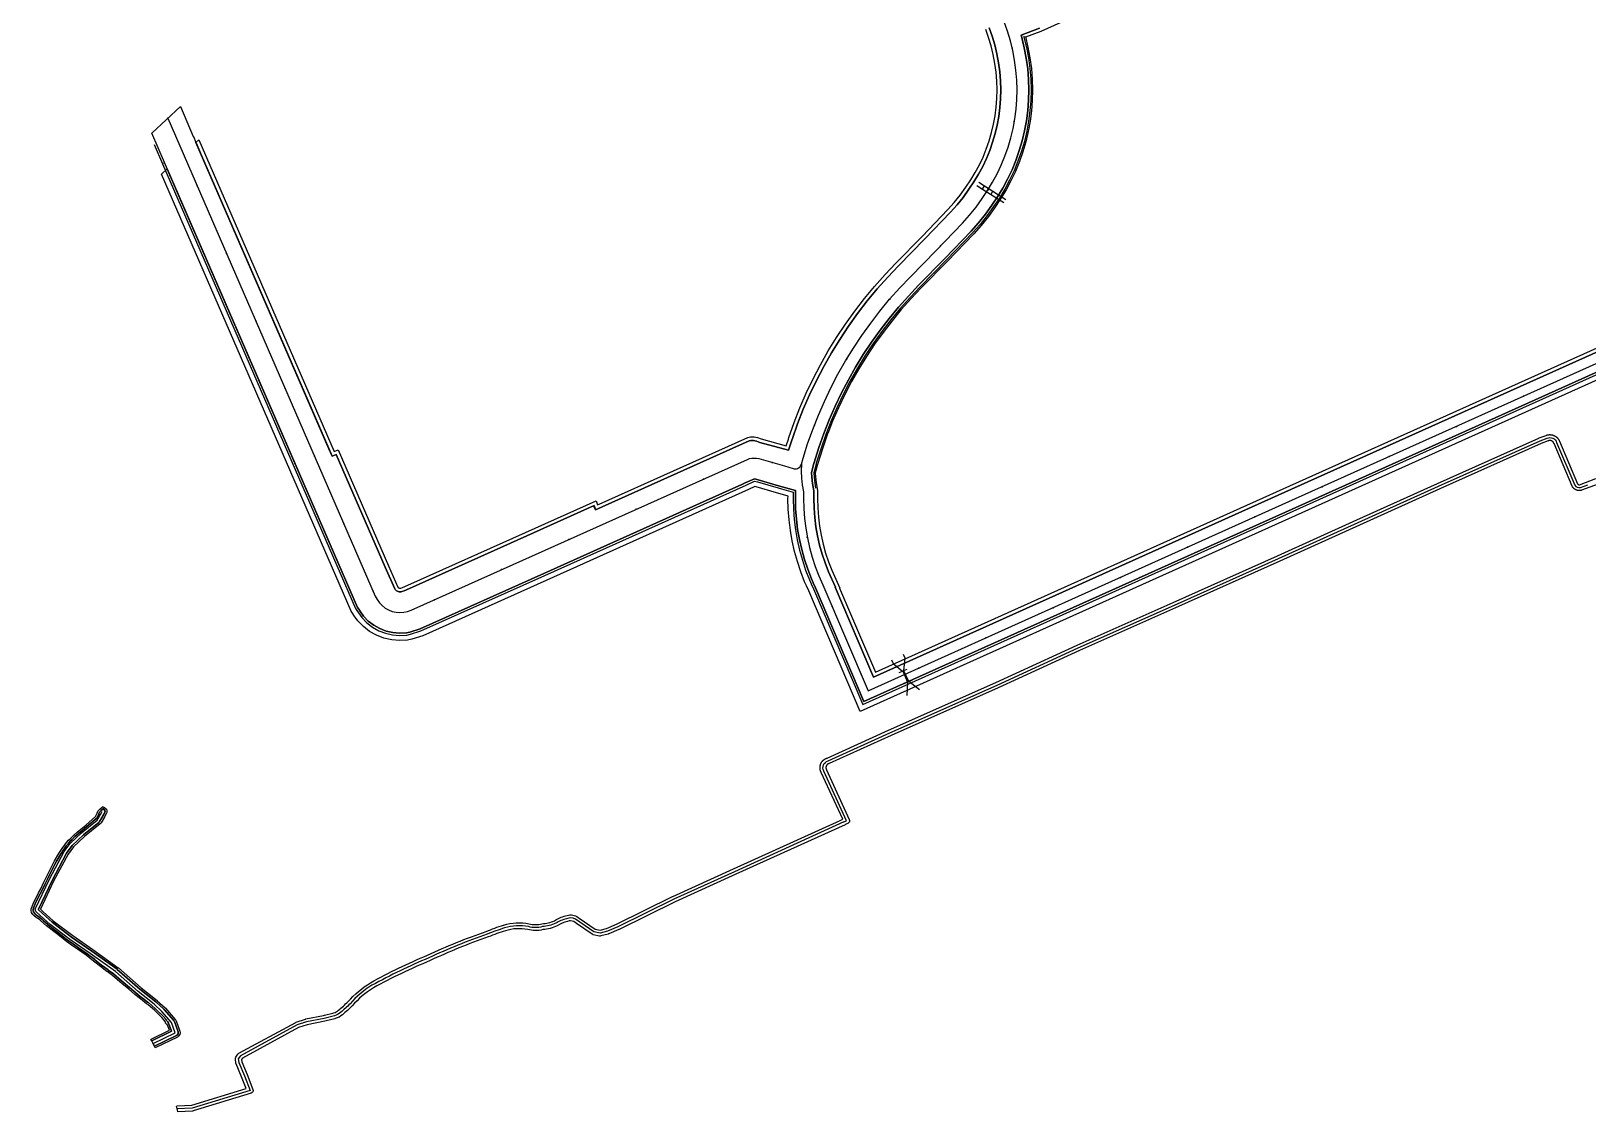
# Model space of a CAD drawing. Header units: inches. Extents: x 87993 to 113012, y 435073 to 454214.
# Drawn here: x 97410 to 99522, y 443981 to 445448 of the extents above; entities that cross this region are included whole.
import ezdxf

# ---------------------------------------------------------------- set-up
doc = ezdxf.new("R2010")
doc.units = ezdxf.units.IN
doc.header["$MEASUREMENT"] = 0
for name, color, linetype, true_color in [('As_waterkering_EDP', 7, 'Continuous', 0x05e8a7), ('As_waterkering_PLSA', 7, 'Continuous', 0x58e833), ('Beschermingszone_EDP', 7, 'Continuous', 0x54e8d6), ('Beschermingszone_PLSA', 7, 'Continuous', 0xa8e862), ('Grens_bebouwingsvrije_zone_EDP', 7, 'Continuous', 0x50e879), ('Kernzone_EDP', 7, 'Continuous', 0xa4e805), ('Kernzone_PLSA', 7, 'Continuous', 0x4ce81c), ('Kunstwerken_EDP', 7, 'Continuous', 0x9ce84a), ('Referentiepunten_EDP', 7, 'Continuous', 0x44e861)]:
    doc.layers.add(name, color=color, linetype=linetype, true_color=true_color)

msp = doc.modelspace()

# ---------------------------------------------------------------- linework, layer by layer
at = {"layer": 'As_waterkering_EDP'}
for points in [[(98455.1, 444860.6), (98455.1, 444860.6), (98457.2, 444868.4), (98457.2, 444868.4), (98463.4, 444888.1), (98470.3, 444907.5), (98477.9, 444926.7), (98486.1, 444945.6), (98495, 444964.2), (98504.5, 444982.5), (98514.7, 445000.4), (98525.5, 445017.9), (98536.9, 445035.1), (98548.9, 445051.9), (98561.5, 445068.2), (98574.6, 445084.1), (98588.3, 445099.5), (98602.5, 445114.4), (98638.2, 445150.7), (98673.5, 445187.5), (98683, 445198.1), (98691.9, 445209.2), (98700.2, 445220.8), (98707.6, 445231.7), (98714.3, 445242.9), (98720.5, 445254.4), (98726.1, 445266.3), (98731.1, 445278.4), (98735.4, 445290.8), (98739.1, 445303.4), (98742.1, 445316.1), (98744.5, 445329), (98746.2, 445342), (98747.2, 445355.1), (98747.5, 445368.2), (98747.2, 445381.7), (98746.1, 445395.2), (98744.3, 445408.6), (98741.7, 445422), (98738.5, 445435.1), (98734.6, 445448.1)], [(98734.6, 445448.1), (98729.9, 445460.9)], [(98545.5, 444552.7), (99116.4, 444809.5), (99600, 445026.9), (100341.1, 445360.2)], [(97595, 445329.9), (97876.6, 444681.1), (97876.6, 444681.1), (97879.1, 444676.5), (97882.2, 444672.2), (97885.9, 444668.4), (97890.1, 444665.1), (97894.7, 444662.5), (97899.6, 444660.6), (97904.8, 444659.4), (97910, 444659), (97915.3, 444659.3), (97920.5, 444660.4), (97925.5, 444662.2), (97925.5, 444662.2), (98093.9, 444737.7), (98381.6, 444866.8), (98381.6, 444866.8), (98384.6, 444867.9), (98387.7, 444868.5), (98390.8, 444868.7), (98394, 444868.5), (98397.1, 444867.9), (98397.1, 444867.9), (98431.8, 444857.9), (98443.8, 444854.4), (98443.8, 444854.4), (98445.2, 444854.1), (98446.7, 444854), (98448.1, 444854.2), (98449.5, 444854.6), (98450.8, 444855.2), (98451.9, 444856), (98453, 444856.9), (98453.9, 444858), (98454.6, 444859.3), (98455.1, 444860.6)], [(98455.1, 444860.6), (98454.7, 444851.1), (98455.1, 444841.6), (98456.1, 444832.2), (98457.9, 444822.9), (98457.7, 444813.6), (98458, 444800.1), (98459, 444786.8), (98460.7, 444773.4), (98463, 444760.2), (98466, 444747.1), (98469.6, 444734.2), (98473.8, 444721.5), (98478.7, 444709), (98484.1, 444696.7), (98484.1, 444696.7), (98545.5, 444552.7)]]:
    msp.add_lwpolyline(points, dxfattribs=at)
at = {"layer": 'As_waterkering_PLSA'}
for points in [[(98512.7, 444374.8), (98516.2, 444376.5), (98485.3, 444443.9, -0.4757), (98491.1, 444457.7), (98575, 444495.7), (98720.5, 444560.3), (98830.5, 444611), (98961, 444668.9), (99102.5, 444732.3), (99210.5, 444781.3), (99319.6, 444830.6), (99457.3, 444892.2), (99466.9, 444895.8, -0.422724), (99479.8, 444890), (99504.6, 444831.9, 0.33332), (99512, 444828.7), (99522.1, 444832.5)], [(98148.2, 444242.9, 0.229592), (98136.1, 444243.5, 0.080571), (98121.6, 444237.2, -0.083705), (98103.5, 444232.7, -0.138409), (98084.4, 444232.7, 0.127113), (98052.1, 444230.9, 0.020418), (98028.6, 444222.6, 0.025729), (97949.3, 444190.3, 0.027121), (97872.1, 444153.1, 0.075067), (97842.4, 444128, -0.027257), (97829.4, 444116.3, -0.110965), (97821.2, 444111.8)]]:
    msp.add_lwpolyline(points, format="xyb", dxfattribs=at)
for points in [[(97575.1, 444074.1), (97605.3, 444088.7), (97600.2, 444102.5), (97587.1, 444117.6), (97576.4, 444127.4), (97554.7, 444144.7), (97523.9, 444171.7), (97489.6, 444196.2), (97462.2, 444215.3), (97435.5, 444235.7), (97421.7, 444247.9), (97416, 444253.3), (97415.2, 444256.6), (97434.4, 444297.2), (97454.3, 444334.6), (97462.4, 444345.4), (97477.9, 444360.1), (97499.1, 444377.3), (97503.7, 444384.9), (97506, 444388.9)], [(98512.7, 444374.8), (98364.3, 444307.3), (98281.9, 444269.8), (98205.7, 444232.4), (98191.9, 444226.6), (98181.8, 444223.9), (98173.3, 444225.6), (98148.2, 444242.9)], [(97821.2, 444111.8), (97807.3, 444108.1), (97783.4, 444103.5), (97770.7, 444099.3), (97693.7, 444057.5), (97690.8, 444053.3), (97691.5, 444048.2), (97699, 444030.4), (97706.9, 444010.4), (97628.2, 443986.4), (97607.9, 443985.3)]]:
    msp.add_lwpolyline(points, dxfattribs=at)
at = {"layer": 'Beschermingszone_EDP'}
msp.add_lwpolyline([(99608.6, 445007.7), (99125, 444790.3), (98534.6, 444524.8), (98464.8, 444688.4), (98461.8, 444695.3), (98459.3, 444700.9), (98454, 444714.4), (98449.5, 444728.1), (98445.6, 444742), (98442.4, 444756.1), (98439.9, 444770.3), (98438.1, 444784.7), (98437, 444799.1), (98436.7, 444813.5), (98436.8, 444817), (98425.9, 444820), (98421.2, 444821.4), (98393.3, 444829.5), (98391.9, 444829.9), (98382.9, 444825.8), (98109.4, 444703), (97941.2, 444627.6), (97926.3, 444622.8), (97920.4, 444621.6), (97909.6, 444620.9), (97898.9, 444621.8), (97888.4, 444624.2), (97878.4, 444628.1), (97869, 444633.4), (97860.5, 444640), (97853, 444647.7), (97848.1, 444654.5), (97845.9, 444658), (97843.8, 444661), (97586.5, 445254.1), (97594.3, 445261.2), (97852.5, 444666), (97854.3, 444663.5), (97856.4, 444660.1), (97860.7, 444654.1), (97867.2, 444647.4), (97874.5, 444641.7), (97882.7, 444637.2), (97891.4, 444633.8), (97900.4, 444631.7), (97909.7, 444630.9), (97919.1, 444631.5), (97923.7, 444632.5), (97937.6, 444637), (98105.4, 444712.2), (98366.1, 444829.2), (98373.3, 444832.4), (98378.8, 444834.9), (98391.1, 444840.5), (98391.2, 444840.5), (98396.1, 444839.1), (98424, 444831), (98428.6, 444829.7), (98446.7, 444824.7), (98446.8, 444821.9), (98446.7, 444813.5), (98447, 444799.6), (98448.1, 444785.7), (98449.8, 444771.8), (98452.2, 444758.1), (98455.3, 444744.5), (98459, 444731), (98463.5, 444717.8), (98468.5, 444704.7), (98470.9, 444699.4), (98474, 444692.4), (98539.8, 444538.1), (99120.9, 444799.5), (99604.5, 445016.9)], dxfattribs=at)
for points in [[(99019.9, 445556, 0), (98779.9, 445447.7, 0), (98759.1, 445439.7, 0), (98758.8, 445440.7, 0), (98762.3, 445426.4, 0), (98765, 445412, 0), (98767, 445397.5, 0), (98768.1, 445382.8, 0), (98768.5, 445368.2, 0), (98768.2, 445354, 0), (98767.1, 445339.8, 0), (98765.2, 445325.7, 0), (98762.7, 445311.8, 0), (98759.4, 445298, 0), (98755.4, 445284.4, 0), (98750.7, 445271, 0), (98745.3, 445257.8, 0), (98739.3, 445245, 0), (98732.6, 445232.5, 0), (98725.2, 445220.3, 0), (98717.4, 445208.8, 0), (98708.7, 445196.5, 0), (98699, 445184.5, 0), (98688.9, 445173.2, 0), (98653.3, 445136.1, 0), (98617.6, 445099.8, 0), (98603.8, 445085.2, 0), (98590.5, 445070.4, 0), (98577.9, 445055.1, 0), (98565.7, 445039.3, 0), (98554.2, 445023.2, 0), (98543.2, 445006.6, 0), (98532.8, 444989.7, 0), (98523, 444972.4, 0), (98513.8, 444954.8, 0), (98505.2, 444936.9, 0), (98497.3, 444918.6, 0), (98490.6, 444901.8, 0), (98490.5, 444901.4, 0), (98490, 444900.1, 0), (98483.4, 444881.4, 0), (98477.1, 444861.4, 0), (98476.7, 444860.1, 0), (98473.8, 444848.5, 0), (98474, 444843, 0), (98474.9, 444835, 0), (98476.9, 444824.5, 0), (98476.7, 444813.6, 0), (98477, 444801.1, 0), (98477.9, 444788.6, 0), (98479.5, 444776.3, 0), (98481.6, 444764, 0), (98484.4, 444751.8, 0), (98487.7, 444739.8, 0), (98491.7, 444728, 0), (98496.2, 444716.3, 0), (98507, 444692.2, 0), (98506.8, 444692, 0), (98555.4, 444578, 0), (99108.6, 444826.8, 0), (99592.2, 445044.2, 0)], [(98709.6, 445452.4, 0), (98713.7, 445441.1, 0), (98717.3, 445429.3, 0), (98720.2, 445417.3, 0), (98722.5, 445405.1, 0), (98724.2, 445392.9, 0), (98725.2, 445380.5, 0), (98725.5, 445368.2, 0), (98725.2, 445356.2, 0), (98724.3, 445344.3, 0), (98722.7, 445332.4, 0), (98720.6, 445320.6, 0), (98717.8, 445309, 0), (98714.4, 445297.5, 0), (98710.5, 445286.2, 0), (98706, 445275.1, 0), (98700.9, 445264.3, 0), (98695.2, 445253.8, 0), (98689, 445243.5, 0), (98682.1, 445233.4, 0), (98674.4, 445222.5, 0), (98666.2, 445212.4, 0), (98657.3, 445202.5, 0), (98622.4, 445166, 0), (98586.7, 445129.7, 0), (98572.1, 445114.4, 0), (98557.9, 445098.4, 0), (98544.3, 445081.9, 0), (98531.2, 445065, 0), (98518.8, 445047.6, 0), (98506.9, 445029.8, 0), (98495.7, 445011.6, 0), (98485.2, 444993, 0), (98475.3, 444974, 0), (98466.1, 444954.7, 0), (98457.5, 444935.1, 0), (98449.7, 444915.2, 0), (98442.6, 444895, 0), (98441.9, 444893, 0), (98437.3, 444879.2, 0), (98398.6, 444890, 0), (98394.1, 444891.6, 0), (98390, 444892.5, 0), (98386.5, 444892.5, 0), (98383.8, 444891.9, 0), (98175.7, 444798.5, 0), (98173.4, 444803, 0), (98173.8, 444803.2, 0), (98173.5, 444804.1, 0), (98082.4, 444763.2, 0), (97922.9, 444691.7, 0), (97915.7, 444688.4, 0), (97912.8, 444687.4, 0), (97911.6, 444687.1, 0), (97910.3, 444687.1, 0), (97909.1, 444687.2, 0), (97907.8, 444687.5, 0), (97906.7, 444687.9, 0), (97905.6, 444688.5, 0), (97904.6, 444689.3, 0), (97903.7, 444690.2, 0), (97903.1, 444691.1, 0), (97890, 444720.5, 0), (97823.6, 444873.4, 0), (97822.7, 444873.1, 0), (97822.7, 444873, 0), (97818, 444871.2, 0), (97813.7, 444881.2, 0), (97633.2, 445297.1, 0), (97637.1, 445300.7, 0), (97820.7, 444877.7, 0), (97826.3, 444879.8, 0), (97894.6, 444722.5, 0), (97907.4, 444693.6, 0), (97907.6, 444693.4, 0), (97907.9, 444693, 0), (97908.3, 444692.7, 0), (97908.8, 444692.4, 0), (97909.3, 444692.2, 0), (97909.8, 444692.1, 0), (97910.4, 444692.1, 0), (97910.9, 444692.1, 0), (97911.4, 444692.2, 0), (97913.8, 444693.1, 0), (97920.8, 444696.3, 0), (98080.4, 444767.8, 0), (98176.2, 444810.8, 0), (98178.4, 444805.2, 0), (98180.6, 444806.2, 0), (98180.6, 444806.2, 0), (98382.2, 444896.7, 0), (98386, 444897.5, 0), (98390.6, 444897.5, 0), (98395.4, 444896.5, 0), (98400.1, 444894.8, 0), (98434.1, 444885.3, 0), (98437.2, 444894.5, 0), (98437.8, 444896.6, 0), (98445, 444916.9, 0), (98452.9, 444937, 0), (98461.5, 444956.8, 0), (98470.8, 444976.2, 0), (98480.8, 444995.4, 0), (98491.4, 445014.1, 0), (98502.7, 445032.5, 0), (98514.6, 445050.4, 0), (98527.2, 445068, 0), (98540.4, 445085.1, 0), (98554.1, 445101.7, 0), (98568.5, 445117.8, 0), (98583.1, 445133.2, 0), (98618.9, 445169.5, 0), (98653.7, 445205.9, 0), (98662.4, 445215.6, 0), (98670.4, 445225.5, 0), (98678, 445236.2, 0), (98684.8, 445246.2, 0), (98690.9, 445256.2, 0), (98696.4, 445266.6, 0), (98701.4, 445277.1, 0), (98705.8, 445288, 0), (98709.7, 445299, 0), (98713, 445310.3, 0), (98715.7, 445321.7, 0), (98717.8, 445333.2, 0), (98719.3, 445344.8, 0), (98720.2, 445356.5, 0), (98720.5, 445368.2, 0), (98720.2, 445380.3, 0), (98719.2, 445392.3, 0), (98717.6, 445404.3, 0), (98715.3, 445416.2, 0), (98712.5, 445428, 0), (98708.9, 445439.6, 0), (98705, 445450.5, 0)], [(99594.3, 445039.7, 0), (99110.7, 444822.3, 0), (98552.8, 444571.3, 0), (98500.8, 444693.3, 0), (98501, 444693.4, 0), (98491.6, 444714.4, 0), (98487, 444726.3, 0), (98483, 444738.3, 0), (98479.5, 444750.6, 0), (98476.7, 444763, 0), (98474.5, 444775.5, 0), (98473, 444788.1, 0), (98472, 444800.8, 0), (98471.7, 444813.6, 0), (98471.9, 444824, 0), (98470, 444834.3, 0), (98469, 444842.7, 0), (98468.8, 444849.1, 0), (98471.9, 444861.4, 0), (98472.3, 444862.8, 0), (98478.6, 444883, 0), (98484.8, 444900.5, 0), (98485.3, 444901.9, 0), (98492.6, 444920.5, 0), (98500.6, 444938.9, 0), (98509.3, 444957, 0), (98518.6, 444974.8, 0), (98528.4, 444992.2, 0), (98538.9, 445009.3, 0), (98550, 445026, 0), (98561.7, 445042.3, 0), (98574, 445058.2, 0), (98586.7, 445073.6, 0), (98600.1, 445088.6, 0), (98614, 445103.3, 0), (98649.7, 445139.6, 0), (98685.2, 445176.6, 0), (98695.2, 445187.7, 0), (98704.7, 445199.5, 0), (98713.3, 445211.7, 0), (98721, 445223, 0), (98728.2, 445234.9, 0), (98734.8, 445247.2, 0), (98740.8, 445259.8, 0), (98746, 445272.7, 0), (98750.6, 445285.9, 0), (98754.6, 445299.3, 0), (98757.8, 445312.8, 0), (98760.3, 445326.5, 0), (98762.1, 445340.3, 0), (98763.2, 445354.2, 0), (98763.5, 445368.2, 0), (98763.1, 445382.6, 0), (98762, 445396.9, 0), (98760.1, 445411.2, 0), (98757.4, 445425.4, 0), (98753.9, 445439.4, 0), (98752.9, 445442.7, 0), (98778, 445452.3, 0)]]:
    msp.add_polyline3d(points, dxfattribs=at)
at = {"layer": 'Beschermingszone_PLSA'}
for points in [[(97509.4, 444394.3), (97507.3, 444392.6), (97504.6, 444390.5), (97502.5, 444388.2), (97501.7, 444385.9), (97500.4, 444383.1), (97499.9, 444381.8), (97499.1, 444380.6), (97485.4, 444368.4), (97478.7, 444363.1), (97473.9, 444359.2), (97469.1, 444354.9), (97465.1, 444351), (97462.2, 444348.3), (97459.7, 444345.2), (97457.3, 444342.2), (97453.9, 444337.4), (97449.6, 444330.5), (97443.7, 444320.6), (97437.8, 444309.2), (97431.7, 444297.3), (97429.2, 444291.9), (97428.1, 444289.8), (97425, 444283.1), (97422, 444277.2), (97418, 444269.6), (97415.1, 444263.8), (97413.2, 444259.1), (97412.3, 444256.5), (97412.2, 444255), (97412.4, 444254.2), (97412.7, 444252.9), (97414, 444250.8), (97415.6, 444249.4), (97418.1, 444247.2), (97421.6, 444245), (97422.4, 444244.4), (97424.6, 444242.2), (97426, 444241.1), (97432.3, 444235.8), (97435.5, 444232.9), (97436.6, 444232), (97439.9, 444229.5), (97447.2, 444223.9), (97454.4, 444218), (97458.9, 444214.5), (97467.3, 444208.7), (97473.8, 444204.1), (97485.6, 444195.8), (97496, 444187.9), (97496.2, 444187.8), (97505.3, 444180.5), (97514, 444173.9), (97514.3, 444173.6), (97521.4, 444168.5), (97531.8, 444159.5), (97534.5, 444157.3), (97543.2, 444150.1), (97551.7, 444142.7), (97557.7, 444138), (97562.4, 444134.4), (97567.7, 444130), (97569.3, 444129.2), (97573.3, 444125.7), (97578.6, 444121.1), (97584.8, 444114.9), (97585.1, 444114.9), (97588.7, 444111.1), (97592.3, 444107.1), (97593, 444105.8), (97595.1, 444103.5), (97596, 444102.3), (97596, 444102.1), (97595.5, 444101.8), (97596.7, 444100.4), (97597.1, 444099.3), (97600.3, 444090.7), (97573.4, 444077.7), (97573.2, 444077.6), (97572.1, 444079.8), (97572.3, 444079.9), (97597.2, 444092), (97594.6, 444099.1), (97591.7, 444102.3), (97592.4, 444102.8), (97591, 444104.3), (97590.3, 444105.6), (97586.9, 444109.4), (97583.9, 444112.5), (97583.7, 444112.5), (97576.9, 444119.3), (97571.7, 444123.8), (97567.9, 444127.1), (97566.4, 444127.9), (97560.8, 444132.4), (97556.1, 444136), (97550.2, 444140.8), (97541.6, 444148.2), (97533, 444155.3), (97530.2, 444157.6), (97519.9, 444166.6), (97512.8, 444171.7), (97512.4, 444172), (97503.8, 444178.5), (97494.4, 444186), (97484.1, 444193.8), (97472.4, 444202.1), (97465.8, 444206.7), (97457.4, 444212.5), (97452.9, 444216), (97445.7, 444222), (97438.4, 444227.5), (97433.9, 444231), (97430.7, 444233.9), (97422.9, 444240.4), (97420.9, 444242.4), (97416.6, 444245.2), (97413.9, 444247.5), (97412.1, 444249.2), (97410.3, 444251.9), (97409.6, 444254.8), (97409.8, 444257), (97410.9, 444260), (97412.8, 444264.9), (97415.8, 444270.7), (97419.8, 444278.4), (97422.7, 444284.2), (97426.9, 444293), (97429.5, 444298.4), (97435.6, 444310.3), (97441.5, 444321.8), (97447.4, 444331.8), (97451.8, 444338.8), (97455.3, 444343.8), (97457.8, 444346.8), (97460.3, 444350.1), (97463.4, 444352.8), (97467.4, 444356.8), (97472.3, 444361.1), (97477.1, 444365.1), (97483.8, 444370.3), (97497.2, 444382.2), (97497.6, 444382.9), (97498.1, 444384.1), (97499.4, 444386.9), (97500.3, 444389.5), (97502.9, 444392.3), (97506.7, 444395.3, -0.053324), (97508.1, 444395)], [(97608.2, 444082.9), (97578.1, 444068.3), (97574.6, 444075.1), (97577, 444070.5), (97607.1, 444085.1, 0.385441), (97609.1, 444090.1), (97604, 444103.9), (97603.7, 444104.5), (97603.3, 444105.1), (97590.1, 444120.2), (97589.8, 444120.5), (97579.1, 444130.4), (97579, 444130.5), (97578.9, 444130.5), (97557.2, 444147.8), (97526.6, 444174.7), (97526.5, 444174.8), (97526.3, 444174.9), (97491.9, 444199.5), (97464.6, 444218.6), (97438.1, 444238.8), (97424.4, 444250.9), (97419.6, 444255.3), (97419.4, 444256.2), (97438, 444295.4), (97457.7, 444332.5), (97465.4, 444342.8), (97480.6, 444357.1), (97501.6, 444374.2), (97502.1, 444374.7), (97502.5, 444375.2), (97507.1, 444382.8), (97507.1, 444382.9), (97509.4, 444386.9, 0.3741), (97508.4, 444392, 0.079212), (97507.3, 444392.6), (97509.4, 444394.3), (97510.3, 444393.7, -0.35335), (97511.6, 444385.6), (97509.3, 444381.6), (97509.2, 444381.5), (97504.6, 444373.8), (97504, 444373.1), (97503.3, 444372.3), (97482.2, 444355.2), (97467.2, 444341.1), (97459.8, 444331.1), (97440.2, 444294.3), (97422.3, 444256.3), (97426.1, 444252.7), (97439.6, 444240.8), (97466.1, 444220.6), (97493.4, 444201.5), (97527.8, 444177), (97528.1, 444176.7), (97528.2, 444176.6), (97558.8, 444149.7), (97580.5, 444132.5), (97580.6, 444132.4), (97580.8, 444132.2), (97591.6, 444122.3), (97592, 444121.9), (97605.3, 444106.6), (97605.9, 444105.7), (97606.3, 444104.8), (97611.4, 444091, -0.385641)]]:
    msp.add_lwpolyline(points, format="xyb", close=True, dxfattribs=at)
at = {"layer": 'Grens_bebouwingsvrije_zone_EDP'}
msp.add_line((97576.7, 445294.1), (97588.1, 445267.9), dxfattribs=at)
for points in [[(98757.1, 445441.1), (98756.6, 445440.9), (98756.8, 445440.1), (98760.3, 445426), (98763, 445411.7), (98765, 445397.2), (98766.1, 445382.7), (98766.5, 445368.2), (98766.2, 445354.1), (98765.1, 445340), (98763.2, 445326.1), (98760.7, 445312.2), (98757.5, 445298.5), (98753.5, 445285), (98748.8, 445271.7), (98743.5, 445258.6), (98737.5, 445245.9), (98730.8, 445233.5), (98723.6, 445221.4), (98715.8, 445209.9), (98707.1, 445197.7), (98697.5, 445185.8), (98687.4, 445174.6), (98651.9, 445137.5), (98616.2, 445101.2), (98602.3, 445086.6), (98589, 445071.7), (98576.3, 445056.3), (98564.1, 445040.5), (98552.5, 445024.3), (98541.5, 445007.7), (98531, 444990.7), (98521.2, 444973.4), (98512, 444955.7), (98503.4, 444937.7), (98495.4, 444919.4), (98488.1, 444900.8), (98481.5, 444882), (98475.1, 444861.9), (98474.8, 444860.6), (98471.8, 444848.8), (98472, 444842.9), (98472.9, 444834.7), (98474.2, 444827.7)], [(97588.1, 445267.9), (97849.9, 444664.5), (97851.8, 444661.8), (97853.9, 444658.4), (97858.4, 444652.2), (97865.2, 444645.2), (97872.9, 444639.2), (97881.4, 444634.4), (97890.5, 444630.9), (97900, 444628.7), (97909.7, 444627.9), (97919.5, 444628.5), (97924.5, 444629.6), (97938.6, 444634.2), (98106.6, 444709.4), (98380.1, 444832.1), (98391.4, 444837.3), (98395.2, 444836.2), (98423.2, 444828.1), (98427.8, 444826.8), (98443.8, 444822.4), (98443.8, 444821.9), (98443.7, 444813.5), (98444, 444799.4), (98445.1, 444785.4), (98446.8, 444771.4), (98449.3, 444757.5), (98452.4, 444743.7), (98456.2, 444730.1), (98460.6, 444716.7), (98465.7, 444703.6), (98468.2, 444698.1), (98471.2, 444691.2), (98538.2, 444534.1), (99122.1, 444796.7), (99605.7, 445014.1)]]:
    msp.add_lwpolyline(points, dxfattribs=at)
at = {"layer": 'Kernzone_EDP'}
for points in [[(99604.5, 445016.9, 0), (99120.9, 444799.5, 0), (98539.8, 444538.1, 0), (98474, 444692.4, 0), (98470.9, 444699.4, 0), (98468.5, 444704.7, 0), (98463.5, 444717.8, 0), (98459, 444731, 0), (98455.3, 444744.5, 0), (98452.2, 444758.1, 0), (98449.8, 444771.8, 0), (98448.1, 444785.7, 0), (98447, 444799.6, 0), (98446.7, 444813.5, 0), (98446.8, 444821.9, 0), (98446.7, 444824.7, 0), (98428.6, 444829.7, 0), (98424, 444831, 0), (98396.1, 444839.1, 0), (98391.2, 444840.5, 0), (98391.1, 444840.5, 0), (98378.8, 444834.9, 0), (98373.3, 444832.4, 0), (98366.1, 444829.2, 0), (98105.4, 444712.2, 0), (97937.6, 444637, 0), (97923.7, 444632.5, 0), (97919.1, 444631.5, 0), (97909.7, 444630.9, 0), (97900.4, 444631.7, 0), (97891.4, 444633.8, 0), (97882.7, 444637.2, 0), (97874.5, 444641.7, 0), (97867.2, 444647.4, 0), (97860.7, 444654.1, 0), (97856.4, 444660.1, 0), (97854.3, 444663.5, 0), (97852.5, 444666, 0), (97596.7, 445255.7, 0), (97594.3, 445261.2, 0), (97590.9, 445269.1, 0), (97590.1, 445268.3, 0), (97590.2, 445269.6, 0), (97590.5, 445269.9, 0), (97573.2, 445309.8, 0), (97612.1, 445345.7, 0), (97629.7, 445305.1, 0), (97630.1, 445305.1, 0), (97629.8, 445304.9, 0), (97633.2, 445297.1, 0), (97633.5, 445296.5, 0), (97640.9, 445279.3, 0), (97818, 444871.2, 0), (97823.6, 444873.4, 0), (97890, 444720.5, 0), (97903.1, 444691.1, 0), (97903.7, 444690.2, 0), (97904.6, 444689.3, 0), (97905.6, 444688.5, 0), (97906.7, 444687.9, 0), (97907.8, 444687.5, 0), (97909.1, 444687.2, 0), (97910.3, 444687.1, 0), (97911.6, 444687.1, 0), (97912.8, 444687.4, 0), (97915.7, 444688.4, 0), (97922.9, 444691.7, 0), (98082.4, 444763.2, 0), (98173.5, 444804.1, 0), (98175.7, 444798.5, 0), (98383.8, 444891.9, 0), (98386.5, 444892.5, 0), (98390, 444892.5, 0), (98394.1, 444891.6, 0), (98398.6, 444890, 0), (98437.3, 444879.2, 0), (98441.9, 444893, 0), (98442.6, 444895, 0), (98449.7, 444915.2, 0), (98457.5, 444935.1, 0), (98466.1, 444954.7, 0), (98475.3, 444974, 0), (98485.2, 444993, 0), (98495.7, 445011.6, 0), (98506.9, 445029.8, 0), (98518.8, 445047.6, 0), (98531.2, 445065, 0), (98544.3, 445081.9, 0), (98557.9, 445098.4, 0), (98572.1, 445114.4, 0), (98586.7, 445129.7, 0), (98622.4, 445166, 0), (98657.3, 445202.5, 0), (98666.2, 445212.4, 0), (98674.4, 445222.5, 0), (98682.1, 445233.4, 0), (98689, 445243.5, 0), (98695.2, 445253.8, 0), (98700.9, 445264.3, 0), (98706, 445275.1, 0), (98710.5, 445286.2, 0), (98714.4, 445297.5, 0), (98717.8, 445309, 0), (98720.6, 445320.6, 0), (98722.7, 445332.4, 0), (98724.3, 445344.3, 0), (98725.2, 445356.2, 0), (98725.5, 445368.2, 0), (98725.2, 445380.5, 0), (98724.2, 445392.9, 0), (98722.5, 445405.1, 0), (98720.2, 445417.3, 0), (98717.3, 445429.3, 0), (98713.7, 445441.1, 0), (98709.6, 445452.4, 0)], [(98778, 445452.3, 0), (98752.9, 445442.7, 0), (98753.9, 445439.4, 0), (98757.4, 445425.4, 0), (98760.1, 445411.2, 0), (98762, 445396.9, 0), (98763.1, 445382.6, 0), (98763.5, 445368.2, 0), (98763.2, 445354.2, 0), (98762.1, 445340.3, 0), (98760.3, 445326.5, 0), (98757.8, 445312.8, 0), (98754.6, 445299.3, 0), (98750.6, 445285.9, 0), (98746, 445272.7, 0), (98740.8, 445259.8, 0), (98734.8, 445247.2, 0), (98728.2, 445234.9, 0), (98721, 445223, 0), (98713.3, 445211.7, 0), (98704.7, 445199.5, 0), (98695.2, 445187.7, 0), (98685.2, 445176.6, 0), (98649.7, 445139.6, 0), (98614, 445103.3, 0), (98600.1, 445088.6, 0), (98586.7, 445073.6, 0), (98574, 445058.2, 0), (98561.7, 445042.3, 0), (98550, 445026, 0), (98538.9, 445009.3, 0), (98528.4, 444992.2, 0), (98518.6, 444974.8, 0), (98509.3, 444957, 0), (98500.6, 444938.9, 0), (98492.6, 444920.5, 0), (98485.3, 444901.9, 0), (98478.6, 444883, 0), (98472.3, 444862.8, 0), (98471.9, 444861.4, 0), (98468.8, 444849.1, 0), (98469, 444842.7, 0), (98470, 444834.3, 0), (98471.9, 444824, 0), (98471.7, 444813.6, 0), (98472, 444800.8, 0), (98473, 444788.1, 0), (98474.5, 444775.5, 0), (98476.7, 444763, 0), (98479.5, 444750.6, 0), (98483, 444738.3, 0), (98487, 444726.3, 0), (98491.6, 444714.4, 0), (98501, 444693.4, 0), (98500.8, 444693.3, 0), (98552.8, 444571.3, 0), (99110.7, 444822.3, 0), (99594.3, 445039.7, 0)]]:
    msp.add_polyline3d(points, dxfattribs=at)
at = {"layer": 'Kernzone_PLSA'}
msp.add_lwpolyline([(99536, 444833.4), (99513.4, 444824.9), (99512.9, 444824.8), (99512.7, 444824.7), (99512.5, 444824.7), (99512.3, 444824.7), (99512.2, 444824.7), (99511.9, 444824.6), (99511.8, 444824.6), (99511.6, 444824.6), (99511.5, 444824.6), (99511.2, 444824.5), (99511.1, 444824.5), (99510.9, 444824.5), (99510.7, 444824.5), (99510.5, 444824.5), (99510.4, 444824.5), (99510.1, 444824.5), (99510, 444824.5), (99509.8, 444824.5), (99509.6, 444824.5), (99509.4, 444824.6), (99509.3, 444824.6), (99509.1, 444824.6), (99508.9, 444824.6), (99508.7, 444824.6), (99508.6, 444824.7), (99508.3, 444824.7), (99508.2, 444824.7), (99508, 444824.8), (99507.9, 444824.8), (99507.6, 444824.9), (99507.5, 444824.9), (99507.3, 444825), (99507.2, 444825), (99506.9, 444825.1), (99506.8, 444825.1), (99506.6, 444825.2), (99506.5, 444825.3), (99506.3, 444825.3), (99506.1, 444825.4), (99505.9, 444825.5), (99505.8, 444825.6), (99505.6, 444825.7), (99505.5, 444825.7), (99505.3, 444825.8), (99505.2, 444825.9), (99505, 444826), (99504.8, 444826.1), (99504.7, 444826.2), (99504.5, 444826.3), (99504.4, 444826.4), (99504.2, 444826.5), (99504.1, 444826.6), (99503.9, 444826.7), (99503.8, 444826.8), (99503.7, 444826.9), (99503.5, 444827.1), (99503.4, 444827.1), (99503.2, 444827.3), (99503.1, 444827.4), (99503, 444827.5), (99502.9, 444827.6), (99502.7, 444827.8), (99502.6, 444827.9), (99502.4, 444828.1), (99502.4, 444828.2), (99502.2, 444828.4), (99502.1, 444828.4), (99502, 444828.6), (99501.9, 444828.7), (99501.8, 444828.9), (99501.7, 444829), (99501.6, 444829.2), (99501.5, 444829.3), (99501.4, 444829.5), (99501.3, 444829.6), (99501.1, 444829.8), (99500.9, 444830.3), (99476.2, 444888.4), (99476.1, 444888.6), (99476, 444888.8), (99476, 444888.9), (99475.9, 444889.1), (99475.8, 444889.2), (99475.7, 444889.4), (99475.7, 444889.5), (99475.6, 444889.7), (99475.5, 444889.8), (99475.4, 444889.9), (99475.3, 444890.1), (99475.2, 444890.2), (99475.1, 444890.3), (99475, 444890.5), (99474.9, 444890.6), (99474.8, 444890.7), (99474.7, 444890.8), (99474.5, 444890.9), (99474.4, 444891), (99474.3, 444891.1), (99474.2, 444891.2), (99474, 444891.3), (99473.9, 444891.4), (99473.8, 444891.5), (99473.6, 444891.6), (99473.5, 444891.7), (99473.3, 444891.8), (99473.2, 444891.9), (99473, 444891.9), (99472.9, 444892), (99472.7, 444892.1), (99472.6, 444892.1), (99472.4, 444892.2), (99472.3, 444892.2), (99472.1, 444892.3), (99472, 444892.3), (99471.8, 444892.4), (99471.6, 444892.4), (99471.5, 444892.4), (99471.3, 444892.4), (99471.1, 444892.5), (99471, 444892.5), (99470.8, 444892.5), (99470.6, 444892.5), (99470.5, 444892.5), (99470.3, 444892.5), (99470.2, 444892.5), (99470, 444892.5), (99469.8, 444892.4), (99469.7, 444892.4), (99469.5, 444892.4), (99469.3, 444892.4), (99469.2, 444892.3), (99469, 444892.3), (99468.9, 444892.2), (99468.7, 444892.2), (99468.5, 444892.1), (99468.3, 444892.1), (99458.8, 444888.5), (99321.2, 444827), (99212.1, 444777.6), (99104.2, 444728.6), (98962.7, 444665.2), (98832.2, 444607.4), (98722.1, 444556.7), (98576.6, 444492.1), (98492.8, 444454.1), (98492.5, 444454), (98492.3, 444453.9), (98492.1, 444453.9), (98492, 444453.8), (98491.8, 444453.8), (98491.6, 444453.7), (98491.5, 444453.6), (98491.4, 444453.6), (98491.2, 444453.5), (98491.1, 444453.4), (98490.9, 444453.3), (98490.8, 444453.2), (98490.6, 444453.1), (98490.5, 444453.1), (98490.4, 444453), (98490.3, 444452.9), (98490.1, 444452.7), (98490, 444452.6), (98489.9, 444452.5), (98489.8, 444452.4), (98489.7, 444452.3), (98489.6, 444452.2), (98489.5, 444452), (98489.4, 444451.9), (98489.3, 444451.8), (98489.2, 444451.7), (98489.1, 444451.5), (98489, 444451.4), (98488.9, 444451.2), (98488.8, 444451.1), (98488.8, 444450.9), (98488.7, 444450.8), (98488.6, 444450.7), (98488.6, 444450.5), (98488.5, 444450.4), (98488.4, 444450.2), (98488.4, 444450), (98488.4, 444449.9), (98488.3, 444449.7), (98488.3, 444449.6), (98488.3, 444449.4), (98488.2, 444449.2), (98488.2, 444449.1), (98488.2, 444448.9), (98488.2, 444448.8), (98488.2, 444448.6), (98488.2, 444448.4), (98488.2, 444448.3), (98488.2, 444448.1), (98488.2, 444447.9), (98488.2, 444447.8), (98488.2, 444447.6), (98488.3, 444447.5), (98488.3, 444447.3), (98488.3, 444447.1), (98488.4, 444447), (98488.4, 444446.8), (98488.5, 444446.7), (98488.5, 444446.5), (98488.6, 444446.4), (98488.6, 444446.2), (98488.7, 444446.1), (98488.8, 444445.9), (98488.9, 444445.7), (98489, 444445.6), (98519.9, 444378.1, -0.408844), (98518, 444372.9), (98514.4, 444371.2), (98514.4, 444371.1), (98514.3, 444371.1), (98366, 444303.7), (98283.6, 444266.2), (98207.4, 444228.8), (98207.2, 444228.7), (98193.4, 444222.9), (98193.3, 444222.8), (98192.9, 444222.7), (98182.8, 444220.1, -0.110664), (98181, 444220), (98172.5, 444221.7, -0.102804), (98171, 444222.3), (98149.8, 444236.9), (98147.8, 444238.3), (98146.1, 444239.5, 0.232071), (98137.4, 444239.7, 0.084006), (98123.5, 444233.7, -0.083477), (98104.2, 444228.7, -0.134742), (98083.5, 444228.8, 0.126557), (98053.3, 444227.1, 0.02051), (98030, 444218.8, 0.025784), (97950.9, 444186.6, 0.027116), (97874.1, 444149.7, 0.075131), (97845.4, 444125.3, -0.027321), (97832, 444113.2, -0.110537), (97822.3, 444107.9), (97821.7, 444107.8), (97810, 444104.7), (97808.3, 444104.3), (97808.1, 444104.2), (97784.4, 444099.6), (97772.3, 444095.6), (97696.4, 444054.4), (97695, 444052.3), (97695.4, 444049.2), (97702.7, 444031.9), (97710.7, 444011.9, -0.438945), (97708.1, 444006.6), (97629.4, 443982.5), (97628.9, 443982.4), (97628.4, 443982.4), (97608.9, 443981.3), (97608.2, 443984), (97607.9, 443985.3), (97607, 443989.2, -0.044867), (97607.7, 443989.3), (97627.5, 443990.3), (97701.6, 444013), (97695.3, 444028.9), (97687.8, 444046.6, -0.067622), (97687.5, 444047.6), (97686.9, 444052.8, -0.183334), (97687.5, 444055.6), (97690.3, 444059.7, -0.119694), (97691.7, 444061), (97768.8, 444102.8), (97769.4, 444103.1), (97769.5, 444103.1), (97782.1, 444107.3), (97782.6, 444107.4), (97806.4, 444112), (97807.9, 444112.4), (97819.1, 444115.3), (97819.2, 444115.5), (97819.2, 444115.4), (97820.2, 444115.6, 0.111551), (97826.8, 444119.3, 0.027209), (97839.5, 444130.7, -0.075002), (97870.1, 444156.6, -0.027124), (97947.6, 444194, -0.025676), (98027.2, 444226.3, -0.02017), (98050.7, 444234.7), (98050.9, 444234.7, -0.127656), (98085.3, 444236.6, 0.142844), (98102.8, 444236.7, 0.084131), (98119.7, 444240.7, -0.07768), (98134.9, 444247.4, -0.22819), (98150.3, 444246.3), (98151.9, 444245.2), (98153.5, 444244.1), (98174.9, 444229.4), (98181.6, 444228), (98190.6, 444230.4), (98204, 444236), (98280.2, 444273.4), (98280.3, 444273.4), (98362.7, 444311), (98507.4, 444376.8), (98510.9, 444378.5), (98481.7, 444442.1), (98481.6, 444442.3), (98481.6, 444442.4), (98481.5, 444442.7), (98481.4, 444442.8), (98481.3, 444443), (98481.3, 444443.1), (98481.1, 444443.4), (98481.1, 444443.5), (98481, 444443.8), (98481, 444443.8), (98480.9, 444444.1), (98480.8, 444444.2), (98480.8, 444444.5), (98480.7, 444444.6), (98480.7, 444444.9), (98480.6, 444445), (98480.6, 444445.2), (98480.5, 444445.3), (98480.5, 444445.6), (98480.4, 444445.7), (98480.4, 444446), (98480.4, 444446.1), (98480.3, 444446.4), (98480.3, 444446.5), (98480.3, 444446.8), (98480.3, 444446.9), (98480.2, 444447.2), (98480.2, 444447.3), (98480.2, 444447.6), (98480.2, 444447.7), (98480.2, 444448), (98480.2, 444448.1), (98480.2, 444448.3), (98480.2, 444448.4), (98480.2, 444448.7), (98480.2, 444448.9), (98480.2, 444449.1), (98480.2, 444449.2), (98480.2, 444449.5), (98480.2, 444449.6), (98480.3, 444449.9), (98480.3, 444450), (98480.3, 444450.3), (98480.3, 444450.4), (98480.4, 444450.7), (98480.4, 444450.8), (98480.4, 444451.1), (98480.4, 444451.2), (98480.5, 444451.5), (98480.5, 444451.6), (98480.6, 444451.8), (98480.6, 444451.9), (98480.7, 444452.2), (98480.7, 444452.3), (98480.8, 444452.6), (98480.8, 444452.7), (98480.9, 444453), (98481, 444453.1), (98481.1, 444453.3), (98481.1, 444453.4), (98481.2, 444453.7), (98481.3, 444453.8), (98481.4, 444454.1), (98481.4, 444454.2), (98481.5, 444454.4), (98481.6, 444454.5), (98481.7, 444454.8), (98481.8, 444454.9), (98481.9, 444455.1), (98482, 444455.2), (98482.1, 444455.4), (98482.2, 444455.5), (98482.3, 444455.8), (98482.4, 444455.9), (98482.5, 444456.1), (98482.6, 444456.2), (98482.7, 444456.4), (98482.8, 444456.5), (98483, 444456.7), (98483, 444456.8), (98483.2, 444457.1), (98483.3, 444457.1), (98483.5, 444457.4), (98483.5, 444457.4), (98483.7, 444457.7), (98483.8, 444457.7), (98484, 444457.9), (98484.1, 444458), (98484.3, 444458.2), (98484.4, 444458.3), (98484.6, 444458.5), (98484.6, 444458.6), (98484.8, 444458.8), (98484.9, 444458.8), (98485.1, 444459), (98485.2, 444459.1), (98485.4, 444459.3), (98485.5, 444459.3), (98485.8, 444459.5), (98485.9, 444459.6), (98486.1, 444459.7), (98486.2, 444459.8), (98486.4, 444459.9), (98486.5, 444460), (98486.7, 444460.1), (98486.8, 444460.2), (98487.1, 444460.3), (98487.2, 444460.4), (98487.4, 444460.5), (98487.5, 444460.6), (98487.8, 444460.7), (98487.9, 444460.8), (98488.1, 444460.9), (98488.2, 444460.9), (98488.5, 444461), (98488.6, 444461.1), (98488.8, 444461.2), (98489, 444461.2), (98489.2, 444461.3), (98489.3, 444461.4), (98489.6, 444461.5), (98489.7, 444461.5), (98573.3, 444499.4), (98718.8, 444563.9), (98828.9, 444614.6), (98959.4, 444672.5), (99100.9, 444735.9), (99208.8, 444784.9), (99318, 444834.2), (99455.7, 444895.8), (99455.9, 444895.9), (99465.5, 444899.5), (99465.8, 444899.6), (99465.9, 444899.7), (99466.1, 444899.8), (99466.2, 444899.8), (99466.5, 444899.9), (99466.6, 444899.9), (99466.9, 444900), (99467, 444900), (99467.3, 444900.1), (99467.4, 444900.1), (99467.6, 444900.2), (99467.7, 444900.2), (99468, 444900.3), (99468.1, 444900.3), (99468.4, 444900.3), (99468.5, 444900.3), (99468.8, 444900.4), (99468.9, 444900.4), (99469.2, 444900.4), (99469.3, 444900.4), (99469.6, 444900.4), (99469.7, 444900.5), (99469.9, 444900.5), (99470.1, 444900.5), (99470.3, 444900.5), (99470.4, 444900.5), (99470.7, 444900.5), (99470.8, 444900.5), (99471.1, 444900.5), (99471.2, 444900.5), (99471.5, 444900.5), (99471.6, 444900.4), (99471.9, 444900.4), (99472, 444900.4), (99472.3, 444900.4), (99472.4, 444900.4), (99472.7, 444900.3), (99472.8, 444900.3), (99473.1, 444900.3), (99473.2, 444900.2), (99473.4, 444900.2), (99473.5, 444900.2), (99473.8, 444900.1), (99473.9, 444900.1), (99474.2, 444900), (99474.3, 444900), (99474.6, 444899.9), (99474.7, 444899.9), (99474.9, 444899.8), (99475, 444899.7), (99475.3, 444899.6), (99475.4, 444899.6), (99475.7, 444899.5), (99475.8, 444899.5), (99476, 444899.4), (99476.1, 444899.3), (99476.4, 444899.2), (99476.5, 444899.2), (99476.7, 444899), (99476.8, 444899), (99477.1, 444898.9), (99477.2, 444898.8), (99477.4, 444898.7), (99477.5, 444898.6), (99477.8, 444898.5), (99477.8, 444898.4), (99478.1, 444898.3), (99478.2, 444898.2), (99478.4, 444898), (99478.5, 444898), (99478.7, 444897.8), (99478.8, 444897.8), (99479, 444897.6), (99479.1, 444897.5), (99479.3, 444897.3), (99479.4, 444897.3), (99479.6, 444897.1), (99479.7, 444897), (99479.9, 444896.8), (99480, 444896.8), (99480.2, 444896.6), (99480.3, 444896.5), (99480.5, 444896.3), (99480.6, 444896.2), (99480.8, 444896), (99480.8, 444895.9), (99481, 444895.7), (99481.1, 444895.6), (99481.3, 444895.4), (99481.3, 444895.3), (99481.5, 444895.1), (99481.6, 444895), (99481.7, 444894.8), (99481.8, 444894.7), (99482, 444894.5), (99482, 444894.4), (99482.2, 444894.2), (99482.2, 444894.1), (99482.4, 444893.8), (99482.4, 444893.7), (99482.6, 444893.5), (99482.6, 444893.4), (99482.8, 444893.2), (99482.8, 444893.1), (99483, 444892.8), (99483, 444892.7), (99483.1, 444892.5), (99483.2, 444892.4), (99483.3, 444892.1), (99483.3, 444892), (99483.4, 444891.8), (99483.5, 444891.6), (99483.5, 444891.5), (99508, 444833.9), (99508.1, 444833.8), (99508.2, 444833.7), (99508.2, 444833.6), (99508.2, 444833.5), (99508.3, 444833.5), (99508.4, 444833.4), (99508.4, 444833.4), (99508.5, 444833.3), (99508.6, 444833.2), (99508.6, 444833.2), (99508.7, 444833.1), (99508.8, 444833), (99508.9, 444833), (99508.9, 444832.9), (99509, 444832.9), (99509.1, 444832.8), (99509.2, 444832.8), (99509.3, 444832.8), (99509.3, 444832.7), (99509.4, 444832.7), (99509.5, 444832.7), (99509.6, 444832.6), (99509.7, 444832.6), (99509.8, 444832.6), (99509.9, 444832.6), (99510, 444832.5), (99510.1, 444832.5), (99510.1, 444832.5), (99510.2, 444832.5), (99510.3, 444832.5), (99510.4, 444832.5), (99510.5, 444832.5), (99510.6, 444832.5), (99510.7, 444832.5), (99510.8, 444832.5), (99510.9, 444832.5), (99533, 444840.9)], format="xyb", dxfattribs=at)
msp.add_lwpolyline([(97595.5, 444101.8), (97596, 444102.1), (97596, 444102.3), (97595.1, 444103.5), (97593, 444105.8), (97592.3, 444107.1), (97588.7, 444111.1), (97585.1, 444114.9), (97584.8, 444114.9), (97578.6, 444121.1), (97573.3, 444125.7), (97569.3, 444129.2), (97567.7, 444130), (97562.4, 444134.4), (97557.7, 444138), (97551.7, 444142.7), (97543.2, 444150.1), (97534.5, 444157.3), (97531.8, 444159.5), (97521.4, 444168.5), (97514.3, 444173.6), (97514, 444173.9), (97505.3, 444180.5), (97496.2, 444187.8), (97496, 444187.9), (97485.6, 444195.8), (97473.8, 444204.1), (97467.3, 444208.7), (97458.9, 444214.5), (97454.4, 444218), (97447.2, 444223.9), (97439.9, 444229.5), (97436.6, 444232), (97435.5, 444232.9), (97432.3, 444235.8), (97426, 444241.1), (97424.6, 444242.2), (97422.4, 444244.4), (97421.6, 444245), (97418.1, 444247.2), (97415.6, 444249.4), (97414, 444250.8), (97412.7, 444252.9), (97412.4, 444254.2), (97412.2, 444255), (97412.3, 444256.5), (97413.2, 444259.1), (97415.1, 444263.8), (97418, 444269.6), (97422, 444277.2), (97425, 444283.1), (97429.2, 444291.9), (97431.7, 444297.3), (97437.8, 444309.2), (97443.7, 444320.6), (97449.6, 444330.5), (97453.9, 444337.4), (97457.3, 444342.2), (97459.7, 444345.2), (97462.2, 444348.3), (97465.1, 444351), (97469.1, 444354.9), (97473.9, 444359.2), (97478.7, 444363.1), (97485.4, 444368.4), (97499.1, 444380.6), (97499.9, 444381.8), (97500.4, 444383.1), (97501.7, 444385.9), (97502.5, 444388.2), (97504.6, 444390.5), (97507.3, 444392.6, -0.467162), (97509.4, 444386.9), (97507.1, 444382.9), (97507.1, 444382.8), (97502.5, 444375.2), (97502.1, 444374.7), (97501.6, 444374.2), (97480.6, 444357.1), (97465.4, 444342.8), (97457.7, 444332.5), (97438, 444295.4), (97419.4, 444256.2), (97419.6, 444255.3), (97424.4, 444250.9), (97438.1, 444238.8), (97464.6, 444218.6), (97491.9, 444199.5), (97526.3, 444174.9), (97526.5, 444174.8), (97526.6, 444174.7), (97557.2, 444147.8), (97578.9, 444130.5), (97579, 444130.5), (97579.1, 444130.4), (97589.8, 444120.5), (97590.1, 444120.2), (97603.3, 444105.1), (97603.7, 444104.5), (97604, 444103.9), (97609.1, 444090.1, -0.385441), (97607.1, 444085.1), (97577, 444070.5), (97573.2, 444077.6), (97573.4, 444077.7), (97600.3, 444090.7), (97597.1, 444099.3), (97596.7, 444100.4)], format="xyb", close=True, dxfattribs=at)
at = {"layer": 'Kunstwerken_EDP'}
for points in [[(98693.1, 445238.7, 0), (98700.8, 445233.8, 0)], [(98695.7, 445242.9, 0), (98703.3, 445238.1, 0)], [(98700.8, 445233.8, 0), (98703.3, 445238.1, 0)], [(98703.3, 445238.1, 0), (98714.6, 445231, 0)], [(98700.8, 445233.8, 0), (98729.6, 445215.5, 0)], [(98712.3, 445227, 0), (98714.6, 445231, 0)], [(98714.6, 445231, 0), (98732.3, 445219.8, 0)], [(98593.9, 444580.2, 0), (98595.6, 444597.3, 0), (98593.4, 444602.2, 0)], [(98577.1, 444594.9, 0), (98579.4, 444590, 0), (98592.2, 444579.5, 0)], [(98587.7, 444577.5, 0), (98592.2, 444579.5, 0)], [(98592.2, 444579.5, 0), (98592.3, 444579.5, 0), (98593.8, 444580.1, 0), (98593.9, 444580.2, 0)], [(98592.2, 444579.5, 0), (98592.4, 444579.3, 0), (98599, 444564.7, 0), (98599, 444564.7, 0)], [(98593.9, 444580.2, 0), (98598.3, 444582.1, 0)], [(98600.5, 444565.4, 0), (98593.9, 444580, 0), (98593.9, 444580.2, 0)], [(98594.4, 444562.8, 0), (98599, 444564.7, 0)], [(98599, 444564.7, 0), (98597.8, 444546.5, 0)], [(98599, 444564.7, 0), (98600.5, 444565.4, 0)], [(98600.5, 444565.4, 0), (98605, 444567.3, 0)], [(98615, 444554.2, 0), (98600.5, 444565.4, 0), (98600.5, 444565.4, 0)]]:
    msp.add_polyline3d(points, dxfattribs=at)
at = {"layer": 'Referentiepunten_EDP'}
for p in [(98741, 445424.8), (97595, 445329.9), (98743.8, 445325.5), (97634.8, 445238.2), (98708.2, 445232.7), (98643.8, 445156.6), (97674.6, 445146.4), (98574.8, 445084.2), (97714.4, 445054.7), (98516.4, 445003.2), (97754.3, 444963), (99435, 444952.7), (98472.6, 444913.4), (99343.8, 444911.7), (97794.1, 444871.3), (98415, 444862.7), (98455.1, 444860.6), (99252.6, 444870.7), (98321.9, 444840), (99161.4, 444829.7), (98230.6, 444799.1), (97833.9, 444779.5), (99070.1, 444788.7), (98139.4, 444758.1), (98462.8, 444761.2), (98978.9, 444747.7), (98048.1, 444717.2), (98887.8, 444706.7), (97873.7, 444687.8), (97956.9, 444676.3), (98496.6, 444667.4), (98796.6, 444665.6), (98705.4, 444624.6), (98614.2, 444583.6), (98535.8, 444575.4)]:
    msp.add_point(p, dxfattribs=at)

doc.saveas('drawing.dxf')
